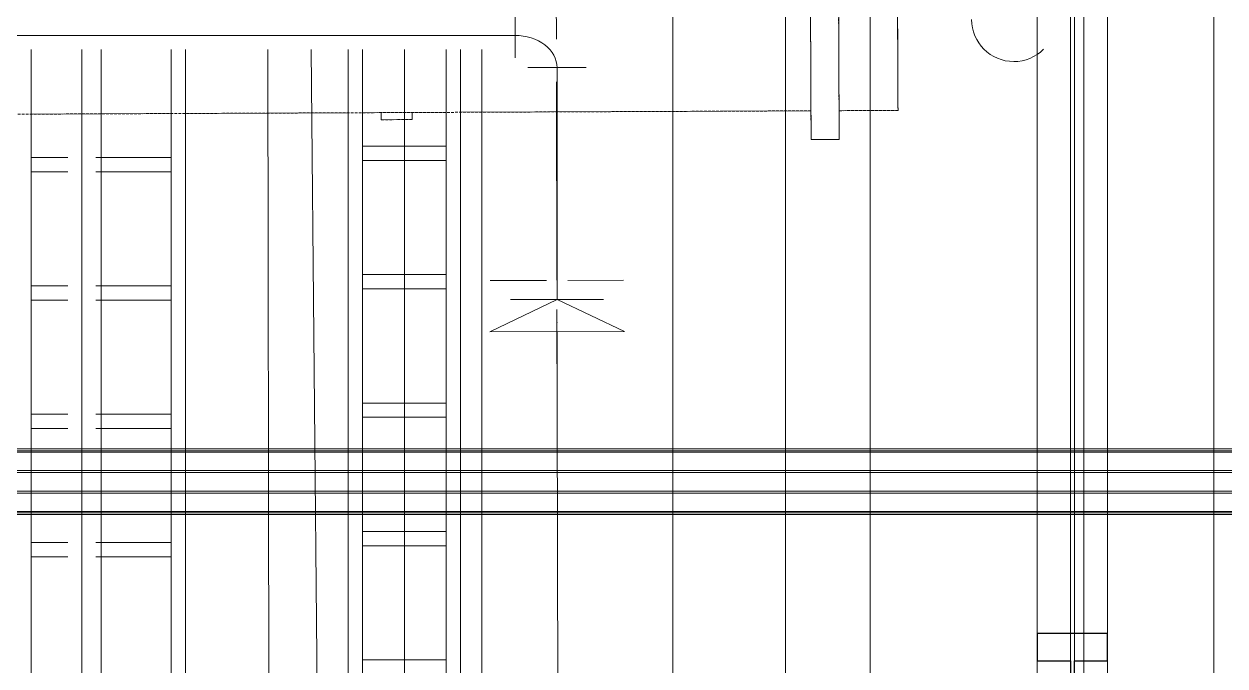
# Model space of a CAD drawing. Header units: centimetres. Extents: x -1906 to 5208, y -261 to 2955.
# Drawn here: x -1127.6 to -913.8, y 1692.4 to 1806.7 of the extents above; entities that cross this region are included whole.
import ezdxf

# ---------------------------------------------------------------- set-up
doc = ezdxf.new("R2010")
doc.units = ezdxf.units.CM
doc.linetypes.add('_Overhead', pattern=[0.47625, 0.3175, -0.15875])
doc.linetypes.add('Hidden', pattern=[0.714375, 0.47625, -0.238125])
for name, color, linetype, lineweight in [('A-DETL-HDLN', 7, 'Hidden', 18), ('E-CABL-TRAY', 7, 'Continuous', 18), ('E-CABL-TRAY-CNTR', 7, 'Continuous', 18), ('M-EQPM', 7, 'Continuous', 18), ('M-HVAC-DUCT', 7, 'Continuous', 18), ('P-PIPE', 7, 'Continuous', 18), ('S-BEAM', 7, 'Continuous', 18)]:
    doc.layers.add(name, color=color, linetype=linetype, lineweight=lineweight)

# ---------------------------------------------------------------- blocks, each defined once
blk = doc.blocks.new('Costanera Perfil Z - Parametrizado - h_22cm-1724022-N01 - Planta trazado tuberias refrig exist_ - detalle 1')
at = {"layer": 'S-BEAM', "color": 254, "true_color": 0xcccccc}
for p, q in [((-5.84, -2768.97), (-5.84, -4422.27)), ((-5.54, -2768.97), (-5.54, -4422.27)), ((-5.5, -4422.27), (-5.5, -2768.97)), ((-5.26, -2768.97), (-5.26, -4422.27)), ((1.67, -2768.97), (1.67, -4422.27)), ((2.01, -2768.97), (2.01, -4422.27)), ((-2.01, -2775.6), (-2.01, -3569.37)), ((-1.67, -2775.6), (-1.67, -3569.37)), ((5.26, -2775.6), (5.26, -3569.37)), ((5.5, -2775.6), (5.5, -3569.37)), ((5.54, -2775.6), (5.54, -3569.37)), ((5.84, -2775.6), (5.84, -3569.37)), ((-2.01, -3569.37), (-2.01, -3581.87)), ((-1.67, -3569.37), (-1.67, -3581.87)), ((5.26, -3569.37), (5.26, -3581.87)), ((5.5, -3569.37), (5.5, -3581.87)), ((5.54, -3569.37), (5.54, -3581.87)), ((5.84, -3569.37), (5.84, -3581.87)), ((-2.01, -3581.87), (-2.01, -4369.76)), ((-1.67, -3581.87), (-1.67, -4369.76)), ((5.26, -3581.87), (5.26, -4369.76)), ((5.5, -3581.87), (5.5, -4369.76)), ((5.54, -3581.87), (5.54, -4369.76)), ((5.84, -3581.87), (5.84, -4369.76))]:
    blk.add_line(p, q, dxfattribs=at)
blk = doc.blocks.new('PQ_RVR_EST-01_ZZ_ZZ_MO_T_A_rvt-1-N01 - Planta trazado tuberias refrig exist_ - detalle 1')
at = {"layer": 'S-BEAM', "color": 254, "true_color": 0xcccccc}
for p, q in [((-947.18, 1727.17), (-947.18, 1869.23)), ((-947.18, 1731), (-947.18, 1869.23)), ((-947.18, 1731), (-947.18, 1869.23)), ((-947.18, 1727.17), (-947.18, 1869.23)), ((-941.28, 1731), (-941.28, 1869.23)), ((-941.28, 1727.17), (-941.28, 1869.23)), ((-940.57, 1727.17), (-940.57, 1869.23)), ((-940.57, 1731), (-940.57, 1869.23)), ((-934.68, 1869.23), (-934.68, 1727.17)), ((-934.68, 1727.17), (-934.68, 1869.23)), ((-934.68, 1731), (-934.68, 1869.23)), ((-934.68, 1731), (-934.68, 1869.23)), ((-947.18, 1727.17), (-947.18, 1731)), ((-947.18, 1727.17), (-947.18, 1731)), ((-941.28, 1727.17), (-941.28, 1731)), ((-940.57, 1727.17), (-940.57, 1731)), ((-934.68, 1727.17), (-934.68, 1731)), ((-934.68, 1727.17), (-934.68, 1731)), ((-947.18, 1726.82), (-947.18, 1727.17)), ((-947.18, 1726.82), (-947.18, 1727.17)), ((-947.18, 1726.82), (-947.18, 1727.17)), ((-947.18, 1726.82), (-947.18, 1727.17)), ((-947.18, 1723.63), (-947.18, 1726.82)), ((-947.18, 1723.49), (-947.18, 1726.82)), ((-947.18, 1723.49), (-947.18, 1726.82)), ((-947.18, 1723.52), (-947.18, 1726.82)), ((-941.28, 1726.82), (-941.28, 1727.17)), ((-941.28, 1726.82), (-941.28, 1727.17)), ((-941.28, 1723.49), (-941.28, 1726.82)), ((-941.28, 1723.52), (-941.28, 1726.82)), ((-940.57, 1726.82), (-940.57, 1727.17)), ((-940.57, 1726.82), (-940.57, 1727.17)), ((-940.57, 1723.52), (-940.57, 1726.82)), ((-940.57, 1723.49), (-940.57, 1726.82)), ((-934.68, 1727.17), (-934.68, 1726.82)), ((-934.68, 1726.82), (-934.68, 1727.17)), ((-934.68, 1726.82), (-934.68, 1727.17)), ((-934.68, 1726.82), (-934.68, 1727.17)), ((-934.68, 1726.82), (-934.68, 1723.63)), ((-934.68, 1723.52), (-934.68, 1726.82)), ((-934.68, 1723.49), (-934.68, 1726.82)), ((-934.68, 1723.49), (-934.68, 1726.82)), ((-947.18, 1719.32), (-947.18, 1723.63)), ((-947.18, 1719.32), (-947.18, 1723.52)), ((-947.18, 1723.14), (-947.18, 1723.49)), ((-947.18, 1723.14), (-947.18, 1723.49)), ((-941.28, 1719.32), (-941.28, 1723.52)), ((-941.28, 1723.14), (-941.28, 1723.49)), ((-940.57, 1719.32), (-940.57, 1723.52)), ((-940.57, 1723.14), (-940.57, 1723.49)), ((-934.68, 1723.63), (-934.68, 1719.32)), ((-934.68, 1719.32), (-934.68, 1723.52)), ((-934.68, 1723.14), (-934.68, 1723.49)), ((-934.68, 1723.14), (-934.68, 1723.49)), ((-947.18, 1719.32), (-947.18, 1723.14)), ((-947.18, 1719.32), (-947.18, 1723.14)), ((-941.28, 1719.32), (-941.28, 1723.14)), ((-940.57, 1719.32), (-940.57, 1723.14)), ((-934.68, 1719.32), (-934.68, 1723.14)), ((-934.68, 1719.32), (-934.68, 1723.14)), ((-947.18, 1698.13), (-947.18, 1719.32)), ((-947.18, 1693.27), (-947.18, 1719.32)), ((-947.18, 1693.27), (-947.18, 1719.32)), ((-947.18, 1693.27), (-947.18, 1719.32)), ((-941.28, 1217.71), (-941.28, 1719.32)), ((-941.28, 1693.27), (-941.28, 1719.32)), ((-940.57, 1693.27), (-940.57, 1719.32)), ((-940.57, 1217.71), (-940.57, 1719.32)), ((-934.68, 1719.32), (-934.68, 1698.13)), ((-934.68, 1693.27), (-934.68, 1719.32)), ((-934.68, 1693.27), (-934.68, 1719.32)), ((-934.68, 1693.27), (-934.68, 1719.32)), ((-947.18, 1217.71), (-947.18, 1693.27)), ((-947.18, 1217.71), (-947.18, 1693.27)), ((-934.68, 1217.71), (-934.68, 1693.27)), ((-934.68, 1217.71), (-934.68, 1693.27))]:
    blk.add_line(p, q, dxfattribs=at)
at = {"layer": 'S-BEAM', "color": 254, "lineweight": 25, "true_color": 0xcccccc}
for p, q in [((-934.68, 1698.13), (-947.18, 1698.13)), ((-947.18, 1698.13), (-947.18, 1693.27)), ((-934.68, 1693.27), (-934.68, 1698.13)), ((-947.18, 1693.27), (-941.28, 1693.27)), ((-941.28, 1693.27), (-941.28, 1217.71)), ((-940.57, 1217.71), (-940.57, 1693.27)), ((-940.57, 1693.27), (-934.68, 1693.27))]:
    blk.add_line(p, q, dxfattribs=at)
at = {"layer": 'S-BEAM', "color": 254, "linetype": '_Overhead', "lineweight": 18, "true_color": 0xd4d4d4, "rotation": 89.99999999999964}
blk.add_blockref('Costanera Perfil Z - Parametrizado - h_22cm-1724022-N01 - Planta trazado tuberias refrig exist_ - detalle 1', (-4516.54, 1725.16), dxfattribs=at)
blk = doc.blocks.new('bomba 4 - bomba 4-V33-N01 - Planta trazado tuberias refrig exist_ - detalle 1')
at = {"layer": 'A-DETL-HDLN'}
for p, q in [((-144.97, 82.28), (-144.97, 82.97)), ((-144.97, 82.28), (-144.97, 82.97)), ((-139.97, 82.97), (-144.97, 82.97)), ((-144.97, 82.28), (-144.97, 80.24)), ((-144.97, 82.28), (-144.97, 80.24)), ((-139.97, 82.97), (-139.97, 82.28)), ((-139.97, 82.97), (-139.97, 82.28)), ((-139.97, 80.24), (-139.97, 82.28)), ((-139.97, 82.28), (-139.97, 80.24)), ((-144.97, 77.01), (-144.97, 80.24)), ((-144.97, 77.01), (-144.97, 80.24)), ((-139.97, 77.01), (-139.97, 80.24)), ((-139.97, 80.24), (-139.97, 77.01)), ((-63.47, 79.13), (-68.97, 79.13)), ((-68.97, 77.87), (-68.97, 79.13)), ((-68.97, 79.13), (-68.97, 77.87)), ((-68.97, 79.13), (-63.47, 79.13)), ((-63.47, 77.87), (-63.47, 79.13)), ((-63.47, 77.87), (-63.47, 79.13)), ((-155.47, 77.13), (-155.47, 77.87)), ((-155.47, 77.87), (-144.97, 77.87)), ((-155.47, 77.87), (-144.97, 77.87)), ((-155.47, 77.87), (-155.47, 77.13)), ((-155.47, 77.13), (-155.47, 74.99)), ((-155.47, 77.13), (-155.47, 74.99)), ((-144.97, 72.84), (-144.97, 77.01)), ((-144.97, 72.84), (-144.97, 77.01)), ((105.53, 77.87), (-139.97, 77.87)), ((105.53, 77.87), (-139.97, 77.87)), ((-139.97, 72.84), (-139.97, 77.01)), ((-139.97, 77.01), (-139.97, 72.84)), ((-155.47, 71.68), (-155.47, 74.99)), ((-155.47, 74.99), (-155.47, 71.68)), ((-144.97, 68.02), (-144.97, 72.84)), ((-144.97, 68.02), (-144.97, 72.84)), ((-139.97, 68.02), (-139.97, 72.84)), ((-139.97, 72.84), (-139.97, 68.02)), ((-155.47, 67.55), (-155.47, 71.68)), ((-155.47, 71.68), (-155.47, 67.55)), ((-155.47, 63.07), (-155.47, 67.55)), ((-155.47, 67.55), (-155.47, 63.07)), ((-144.97, 62.91), (-144.97, 68.02)), ((-144.97, 62.91), (-144.97, 68.02)), ((-139.97, 62.91), (-139.97, 68.02)), ((-139.97, 68.02), (-139.97, 62.91)), ((-155.47, 58.7), (-155.47, 63.07)), ((-155.47, 63.07), (-155.47, 58.7)), ((-144.97, 57.91), (-144.97, 62.91)), ((-144.97, 57.91), (-144.97, 62.91)), ((-139.97, 57.91), (-139.97, 62.91)), ((-139.97, 62.91), (-139.97, 57.91))]:
    blk.add_line(p, q, dxfattribs=at)
at = {"layer": 'M-EQPM'}
for p, q in [((-144.97, 82.28), (-144.97, 82.97)), ((-144.97, 82.28), (-144.97, 82.97)), ((-139.97, 82.97), (-144.97, 82.97)), ((-144.97, 82.28), (-144.97, 80.24)), ((-144.97, 82.28), (-144.97, 80.24)), ((-139.97, 82.97), (-139.97, 82.28)), ((-139.97, 82.97), (-139.97, 82.28)), ((-139.97, 80.24), (-139.97, 82.28)), ((-139.97, 82.28), (-139.97, 80.24)), ((-144.97, 77.01), (-144.97, 80.24)), ((-144.97, 77.01), (-144.97, 80.24)), ((-139.97, 77.01), (-139.97, 80.24)), ((-139.97, 80.24), (-139.97, 77.01)), ((-63.47, 79.13), (-68.97, 79.13)), ((-68.97, 77.87), (-68.97, 79.13)), ((-68.97, 79.13), (-68.97, 77.87)), ((-68.97, 79.13), (-63.47, 79.13)), ((-63.47, 77.87), (-63.47, 79.13)), ((-63.47, 77.87), (-63.47, 79.13)), ((-155.47, 77.13), (-155.47, 77.87)), ((-155.47, 77.87), (-144.97, 77.87)), ((-155.47, 77.87), (-144.97, 77.87)), ((-155.47, 77.87), (-155.47, 77.13)), ((-155.47, 77.13), (-155.47, 74.99)), ((-155.47, 77.13), (-155.47, 74.99)), ((-144.97, 72.84), (-144.97, 77.01)), ((-144.97, 72.84), (-144.97, 77.01)), ((-77.59, 77.87), (-139.97, 77.87)), ((-77.59, 77.87), (-139.97, 77.87)), ((-139.97, 72.84), (-139.97, 77.01)), ((-139.97, 77.01), (-139.97, 72.84)), ((-60.13, 77.87), (-75.05, 77.87)), ((-60.13, 77.87), (-75.05, 77.87)), ((-28.59, 77.87), (-57.59, 77.87)), ((-28.59, 77.87), (-57.59, 77.87)), ((-1.13, 77.87), (-26.05, 77.87)), ((-1.13, 77.87), (-26.05, 77.87)), ((-155.47, 71.68), (-155.47, 74.99)), ((-155.47, 74.99), (-155.47, 71.68)), ((-144.97, 68.02), (-144.97, 72.84)), ((-144.97, 68.02), (-144.97, 72.84)), ((-139.97, 68.02), (-139.97, 72.84)), ((-139.97, 72.84), (-139.97, 68.02)), ((-155.47, 67.55), (-155.47, 71.68)), ((-155.47, 71.68), (-155.47, 67.55)), ((-155.47, 63.07), (-155.47, 67.55)), ((-155.47, 67.55), (-155.47, 63.07)), ((-144.97, 62.91), (-144.97, 68.02)), ((-144.97, 62.91), (-144.97, 68.02)), ((-139.97, 62.91), (-139.97, 68.02)), ((-139.97, 68.02), (-139.97, 62.91)), ((-155.47, 58.7), (-155.47, 63.07)), ((-155.47, 63.07), (-155.47, 58.7)), ((-144.97, 57.91), (-144.97, 62.91)), ((-144.97, 57.91), (-144.97, 62.91)), ((-139.97, 57.91), (-139.97, 62.91)), ((-139.97, 62.91), (-139.97, 57.91))]:
    blk.add_line(p, q, dxfattribs=at)

msp = doc.modelspace()

# ---------------------------------------------------------------- linework, layer by layer
at = {"layer": 'E-CABL-TRAY'}
for p, q in [((-1126.31, 1544.83), (-1126.31, 1802.13)), ((-1101.39, 1544.83), (-1101.39, 1802.13)), ((-1098.85, 1544.83), (-1098.85, 1802.13)), ((-1069.85, 1802.13), (-1069.85, 1665.17)), ((-1067.31, 1802.13), (-1067.31, 1665.17)), ((-1052.39, 1802.13), (-1052.39, 1665.17)), ((-1049.85, 1802.13), (-1049.85, 1665.17)), ((-1067.31, 1784.9), (-1052.39, 1784.9)), ((-1119.78, 1782.91), (-1126.31, 1782.91)), ((-1101.39, 1782.91), (-1114.78, 1782.91)), ((-1067.31, 1782.36), (-1052.39, 1782.36)), ((-1119.78, 1780.37), (-1126.31, 1780.37)), ((-1101.39, 1780.37), (-1114.78, 1780.37)), ((-1067.31, 1762.04), (-1052.39, 1762.04)), ((-1119.78, 1760.05), (-1126.31, 1760.05)), ((-1101.39, 1760.05), (-1114.78, 1760.05)), ((-1067.31, 1759.5), (-1052.39, 1759.5)), ((-1119.78, 1757.51), (-1126.31, 1757.51)), ((-1101.39, 1757.51), (-1114.78, 1757.51)), ((-1067.31, 1739.18), (-1052.39, 1739.18)), ((-1119.78, 1737.19), (-1126.31, 1737.19)), ((-1101.39, 1737.19), (-1114.78, 1737.19)), ((-1067.31, 1736.64), (-1052.39, 1736.64)), ((-1119.78, 1734.65), (-1126.31, 1734.65)), ((-1101.39, 1734.65), (-1114.78, 1734.65)), ((-1067.31, 1716.32), (-1052.39, 1716.32)), ((-1119.78, 1714.33), (-1126.31, 1714.33)), ((-1101.39, 1714.33), (-1114.78, 1714.33)), ((-1067.31, 1713.78), (-1052.39, 1713.78)), ((-1119.78, 1711.79), (-1126.31, 1711.79)), ((-1101.39, 1711.79), (-1114.78, 1711.79)), ((-1067.31, 1693.46), (-1052.39, 1693.46))]:
    msp.add_line(p, q, dxfattribs=at)
at = {"layer": 'E-CABL-TRAY-CNTR'}
for p, q in [((-1113.85, 1544.83), (-1113.85, 1802.13)), ((-1059.85, 1802.13), (-1059.85, 1665.17))]:
    msp.add_line(p, q, dxfattribs=at)
at = {"layer": 'M-HVAC-DUCT', "color": 6, "true_color": 0xff00ff}
for p, q in [((-1012.04, 1619.52), (-1012.04, 2039.07)), ((-976.95, 1619.52), (-976.95, 2039.07)), ((-915.73, 1619.52), (-915.73, 2039.07)), ((-938.9, 1672.22), (-938.9, 1861.83)), ((-1046.07, 1544.83), (-1046.07, 1802.13))]:
    msp.add_line(p, q, dxfattribs=at)
at = {"layer": 'P-PIPE', "color": 6, "true_color": 0xff00ff}
for p, q in [((-1033.24, 1995.48), (-1032.8, 1803.97)), ((-991.99, 1861.83), (-991.99, 1670.17)), ((-1040.16, 1800.66), (-1040.16, 1808.61)), ((-1250.64, 1804.63), (-1040.16, 1804.63)), ((-1117.28, 1544.83), (-1117.28, 1802.13)), ((-1084.14, 1802.13), (-1083.94, 1669.54)), ((-1074.05, 1544.83), (-1076.45, 1802.13)), ((-1037.85, 1798.89), (-1027.47, 1798.89)), ((-1032.66, 1798.89), (-1032.67, 1757.61)), ((-1032.78, 1796.39), (-1032.7, 1761.07)), ((-1044.57, 1760.98), (-1034.58, 1761.01)), ((-1030.75, 1761.01), (-1020.83, 1761.04)), ((-1044.67, 1751.83), (-1032.67, 1757.61)), ((-1040.96, 1757.59), (-1024.38, 1757.62)), ((-1032.65, 1747.9), (-1032.69, 1755.82)), ((-1032.67, 1757.61), (-1020.67, 1751.89)), ((-1032.7, 1753.71), (-1032.67, 1753.52)), ((-1032.69, 1754.98), (-1032.69, 1754.36)), ((-1032.65, 1738.62), (-1032.69, 1753.61)), ((-1044.67, 1751.83), (-1020.67, 1751.89)), ((-1032.67, 1746.11), (-1032.67, 1751.86)), ((-1032.67, 1738.71), (-1032.63, 1738.52)), ((-1032.65, 1738.62), (-1032.37, 1615.49))]:
    msp.add_line(p, q, dxfattribs=at)
for start, end in [(180, 270), (270, 315)]:
    msp.add_arc((-951.36, 1807.48), 7.5, start, end, dxfattribs=at)
msp.add_ellipse((-1040.16, 1798.89), major_axis=(7.5, 0), ratio=0.766044, start_param=6.283056, end_param=7.853982, dxfattribs=at)

# ---------------------------------------------------------------- block references
at = {"lineweight": 5}
msp.add_blockref('PQ_RVR_EST-01_ZZ_ZZ_MO_T_A_rvt-1-N01 - Planta trazado tuberias refrig exist_ - detalle 1', (0, 0), dxfattribs=at)
at = {"layer": 'A-DETL-HDLN', "rotation": 180.2443856591763}
msp.add_blockref('bomba 4 - bomba 4-V33-N01 - Planta trazado tuberias refrig exist_ - detalle 1', (-1127.77, 1868.48), dxfattribs=at)

doc.saveas('drawing.dxf')
